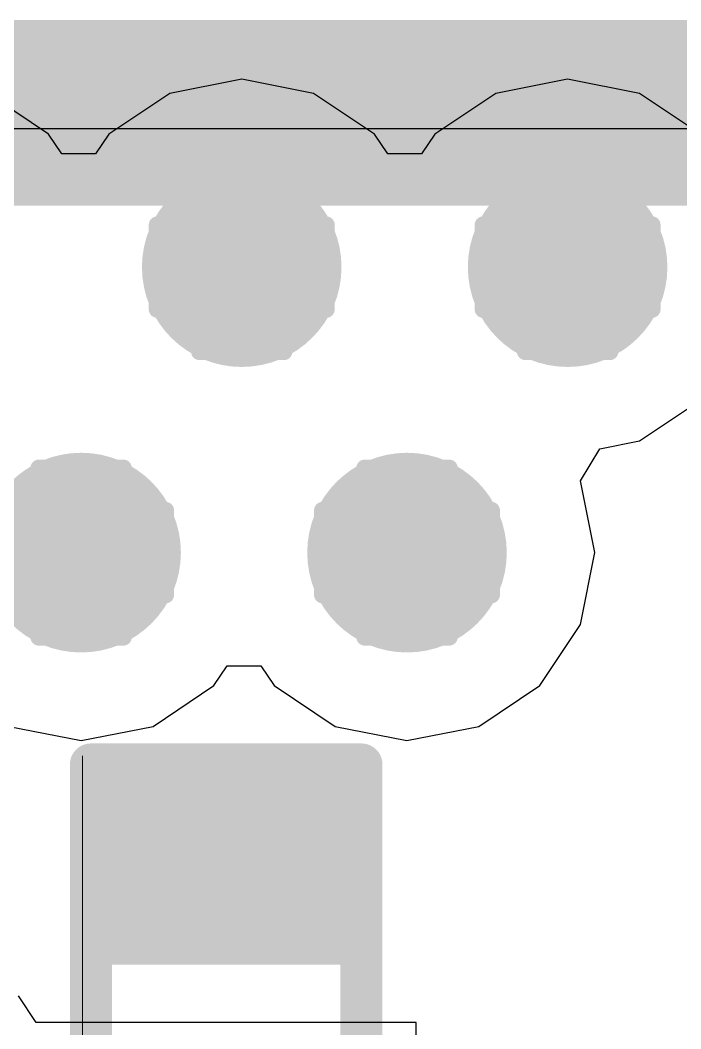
# Model space of a CAD drawing. Header units: inches. Extents: x 0 to 198, y 0 to 199.
# Drawn here: x 0.6856 to 0.7638, y 1.2927 to 1.412 of the extents above; entities that cross this region are included whole.
import ezdxf

# ---------------------------------------------------------------- set-up
doc = ezdxf.new("R2010")
doc.units = ezdxf.units.IN
doc.header["$MEASUREMENT"] = 0
for name, color, linetype in [('Bottom Layer', 5, 'Continuous'), ('Bottom Overlay', 54, 'Continuous'), ('Bottom Paste', 16, 'Continuous'), ('Bottom Solder', 6, 'Continuous'), ('Drill Drawing', 1, 'Continuous'), ('Layer 1', 16, 'Continuous'), ('Layer 2', 76, 'Continuous'), ('Top Layer', 1, 'Continuous'), ('Via Holes', 16, 'Continuous')]:
    doc.layers.add(name, color=color, linetype=linetype)

# ---------------------------------------------------------------- blocks, each defined once
blk = doc.blocks.new('R___0402_B_167')
at = {"layer": 'Bottom Layer'}
for points in [[(-0.0095, 0.0125), (-0.0095, -0.0125), (-0.0275, -0.0125), (-0.0275, 0.0125)], [(0.0275, 0.0125), (0.0275, -0.0125), (0.0095, -0.0125), (0.0095, 0.0125)]]:
    blk.add_hatch(color=5, dxfattribs=at).paths.add_polyline_path(points)
at = {"layer": 'Bottom Paste'}
for points in [[(-0.0095, 0.0125), (-0.0095, -0.0125), (-0.0275, -0.0125), (-0.0275, 0.0125)], [(0.0275, 0.0125), (0.0275, -0.0125), (0.0095, -0.0125), (0.0095, 0.0125)]]:
    blk.add_hatch(color=16, dxfattribs=at).paths.add_polyline_path(points)
at = {"layer": 'Bottom Solder'}
for points in [[(-0.00734, 0.01467), (-0.00734, -0.01467), (-0.02967, -0.01467), (-0.02967, 0.01467)], [(0.02966, 0.01467), (0.02966, -0.01467), (0.00733, -0.01467), (0.00733, 0.01467)]]:
    blk.add_hatch(color=6, dxfattribs=at).paths.add_polyline_path(points)
at = {"layer": 'Bottom Overlay'}
for points in [[(-0.031, 0.016, 0.005, 0.005, 0), (0.031, 0.016, 0.005, 0.005, 0)], [(-0.031, 0.016, 0.005, 0.005, 0), (-0.031, -0.016, 0.005, 0.005, 0)], [(0.031, 0.016, 0.005, 0.005, 0), (0.031, -0.016, 0.005, 0.005, 0)], [(-0.032, 0.017, 0.000127, 0.000127, 0), (0.032, 0.017, 0.000127, 0.000127, 0)], [(-0.031, -0.016, 0.005, 0.005, 0), (0.031, -0.016, 0.005, 0.005, 0)]]:
    blk.add_lwpolyline(points, format="xyseb", dxfattribs=at)
for points in [[(-0.03225, 0.016, 0.0025, 0.0025, 1), (-0.02975, 0.016, 0.0025, 0.0025, 1)], [(-0.03225, 0.016, 0.0025, 0.0025, 1), (-0.02975, 0.016, 0.0025, 0.0025, 1)], [(0.02975, 0.016, 0.0025, 0.0025, 1), (0.03225, 0.016, 0.0025, 0.0025, 1)], [(0.02975, 0.016, 0.0025, 0.0025, 1), (0.03225, 0.016, 0.0025, 0.0025, 1)], [(-0.03203, 0.017, 0.0000635, 0.0000635, 1), (-0.03197, 0.017, 0.0000635, 0.0000635, 1)], [(0.03197, 0.017, 0.0000635, 0.0000635, 1), (0.03203, 0.017, 0.0000635, 0.0000635, 1)], [(-0.03225, -0.016, 0.0025, 0.0025, 1), (-0.02975, -0.016, 0.0025, 0.0025, 1)], [(-0.03225, -0.016, 0.0025, 0.0025, 1), (-0.02975, -0.016, 0.0025, 0.0025, 1)], [(0.02975, -0.016, 0.0025, 0.0025, 1), (0.03225, -0.016, 0.0025, 0.0025, 1)], [(0.02975, -0.016, 0.0025, 0.0025, 1), (0.03225, -0.016, 0.0025, 0.0025, 1)]]:
    blk.add_lwpolyline(points, format="xyseb", close=True, dxfattribs=at)

msp = doc.modelspace()

# ---------------------------------------------------------------- hatches: boundary and pattern name
at = {"layer": 'Bottom Layer'}
msp.add_hatch(color=5, dxfattribs=at).paths.add_polyline_path([(0.63847, 1.39011), (0.78257, 1.39011), (0.78257, 1.41205), (0.63847, 1.41205)])
h = msp.add_hatch(color=5, dxfattribs=at)
edge = h.paths.add_edge_path()
edge.add_arc((0.71184, 1.38284), 0.01181, 0, 360)
h = msp.add_hatch(color=5, dxfattribs=at)
edge = h.paths.add_edge_path()
edge.add_arc((0.75041, 1.38284), 0.01181, 0, 360)
h = msp.add_hatch(color=5, dxfattribs=at)
edge = h.paths.add_edge_path()
edge.add_arc((0.69283, 1.34907), 0.01181, 0, 360)
h = msp.add_hatch(color=5, dxfattribs=at)
edge = h.paths.add_edge_path()
edge.add_arc((0.7314, 1.34907), 0.01181, 0, 360)
at = {"layer": 'Layer 1'}
h = msp.add_hatch(color=16, dxfattribs=at)
edge = h.paths.add_edge_path()
edge.add_arc((0.71184, 1.38284), 0.01181, 0, 360)
h = msp.add_hatch(color=16, dxfattribs=at)
edge = h.paths.add_edge_path()
edge.add_arc((0.75041, 1.38284), 0.01181, 0, 360)
h = msp.add_hatch(color=16, dxfattribs=at)
edge = h.paths.add_edge_path()
edge.add_arc((0.69283, 1.34907), 0.01181, 0, 360)
h = msp.add_hatch(color=16, dxfattribs=at)
edge = h.paths.add_edge_path()
edge.add_arc((0.7314, 1.34907), 0.01181, 0, 360)
at = {"layer": 'Layer 2'}
h = msp.add_hatch(color=76, dxfattribs=at)
edge = h.paths.add_edge_path()
edge.add_arc((0.71184, 1.38284), 0.01181, 0, 360)
h = msp.add_hatch(color=76, dxfattribs=at)
edge = h.paths.add_edge_path()
edge.add_arc((0.75041, 1.38284), 0.01181, 0, 360)
h = msp.add_hatch(color=76, dxfattribs=at)
edge = h.paths.add_edge_path()
edge.add_arc((0.69283, 1.34907), 0.01181, 0, 360)
h = msp.add_hatch(color=76, dxfattribs=at)
edge = h.paths.add_edge_path()
edge.add_arc((0.7314, 1.34907), 0.01181, 0, 360)
at = {"layer": 'Top Layer'}
h = msp.add_hatch(color=1, dxfattribs=at)
edge = h.paths.add_edge_path()
edge.add_arc((0.71184, 1.38284), 0.01181, 0, 360)
h = msp.add_hatch(color=1, dxfattribs=at)
edge = h.paths.add_edge_path()
edge.add_arc((0.75041, 1.38284), 0.01181, 0, 360)
h = msp.add_hatch(color=1, dxfattribs=at)
edge = h.paths.add_edge_path()
edge.add_arc((0.69283, 1.34907), 0.01181, 0, 360)
h = msp.add_hatch(color=1, dxfattribs=at)
edge = h.paths.add_edge_path()
edge.add_arc((0.7314, 1.34907), 0.01181, 0, 360)
at = {"layer": 'Via Holes'}
h = msp.add_hatch(color=7, dxfattribs=at)
edge = h.paths.add_edge_path()
edge.add_arc((0.71184, 1.38284), 0.00591, 0, 360)
h = msp.add_hatch(color=7, dxfattribs=at)
edge = h.paths.add_edge_path()
edge.add_arc((0.75041, 1.38284), 0.00591, 0, 360)
h = msp.add_hatch(color=7, dxfattribs=at)
edge = h.paths.add_edge_path()
edge.add_arc((0.69283, 1.34907), 0.00591, 0, 360)
h = msp.add_hatch(color=7, dxfattribs=at)
edge = h.paths.add_edge_path()
edge.add_arc((0.7314, 1.34907), 0.00591, 0, 360)

# ---------------------------------------------------------------- linework, layer by layer
at = {"layer": 'Bottom Layer'}
for p, q in [((0.63847, 1.39922), (0.78257, 1.39922)), ((0.6875, 1.2935), (0.68541, 1.29663)), ((0.68941, 1.2935), (0.6875, 1.2935)), ((0.7325, 1.2935), (0.68941, 1.2935)), ((0.7325, 1.2555), (0.7325, 1.2935))]:
    msp.add_line(p, q, dxfattribs=at)
at = {"layer": 'Drill Drawing'}
for points in [[(0.70684, 1.38784, 0.002, 0.002, 0), (0.70684, 1.39284, 0.002, 0.002, 0)], [(0.70684, 1.39284, 0.002, 0.002, 0), (0.71684, 1.39284, 0.002, 0.002, 0)], [(0.71684, 1.38784, 0.002, 0.002, 0), (0.71684, 1.39284, 0.002, 0.002, 0)], [(0.74541, 1.38784, 0.002, 0.002, 0), (0.74541, 1.39284, 0.002, 0.002, 0)], [(0.74541, 1.39284, 0.002, 0.002, 0), (0.75541, 1.39284, 0.002, 0.002, 0)], [(0.75541, 1.38784, 0.002, 0.002, 0), (0.75541, 1.39284, 0.002, 0.002, 0)], [(0.70184, 1.37784, 0.002, 0.002, 0), (0.70184, 1.38784, 0.002, 0.002, 0)], [(0.70184, 1.38784, 0.002, 0.002, 0), (0.70684, 1.38784, 0.002, 0.002, 0)], [(0.70884, 1.38584, 0.002, 0.002, 0), (0.70884, 1.38884, 0.002, 0.002, 0)], [(0.70884, 1.38884, 0.002, 0.002, 0), (0.71484, 1.38884, 0.002, 0.002, 0)], [(0.71484, 1.38584, 0.002, 0.002, 0), (0.71484, 1.38884, 0.002, 0.002, 0)], [(0.71684, 1.38784, 0.002, 0.002, 0), (0.72184, 1.38784, 0.002, 0.002, 0)], [(0.72184, 1.37784, 0.002, 0.002, 0), (0.72184, 1.38784, 0.002, 0.002, 0)], [(0.74041, 1.37784, 0.002, 0.002, 0), (0.74041, 1.38784, 0.002, 0.002, 0)], [(0.74041, 1.38784, 0.002, 0.002, 0), (0.74541, 1.38784, 0.002, 0.002, 0)], [(0.74741, 1.38584, 0.002, 0.002, 0), (0.74741, 1.38884, 0.002, 0.002, 0)], [(0.74741, 1.38884, 0.002, 0.002, 0), (0.75341, 1.38884, 0.002, 0.002, 0)], [(0.75341, 1.38584, 0.002, 0.002, 0), (0.75341, 1.38884, 0.002, 0.002, 0)], [(0.75541, 1.38784, 0.002, 0.002, 0), (0.76041, 1.38784, 0.002, 0.002, 0)], [(0.76041, 1.37784, 0.002, 0.002, 0), (0.76041, 1.38784, 0.002, 0.002, 0)], [(0.70584, 1.37984, 0.002, 0.002, 0), (0.70584, 1.38584, 0.002, 0.002, 0)], [(0.70584, 1.38584, 0.002, 0.002, 0), (0.70884, 1.38584, 0.002, 0.002, 0)], [(0.71484, 1.38584, 0.002, 0.002, 0), (0.71784, 1.38584, 0.002, 0.002, 0)], [(0.71784, 1.37984, 0.002, 0.002, 0), (0.71784, 1.38584, 0.002, 0.002, 0)], [(0.74441, 1.37984, 0.002, 0.002, 0), (0.74441, 1.38584, 0.002, 0.002, 0)], [(0.74441, 1.38584, 0.002, 0.002, 0), (0.74741, 1.38584, 0.002, 0.002, 0)], [(0.75341, 1.38584, 0.002, 0.002, 0), (0.75641, 1.38584, 0.002, 0.002, 0)], [(0.75641, 1.37984, 0.002, 0.002, 0), (0.75641, 1.38584, 0.002, 0.002, 0)], [(0.70584, 1.37984, 0.002, 0.002, 0), (0.70884, 1.37984, 0.002, 0.002, 0)], [(0.70884, 1.37684, 0.002, 0.002, 0), (0.70884, 1.37984, 0.002, 0.002, 0)], [(0.71484, 1.37984, 0.002, 0.002, 0), (0.71784, 1.37984, 0.002, 0.002, 0)], [(0.71484, 1.37684, 0.002, 0.002, 0), (0.71484, 1.37984, 0.002, 0.002, 0)], [(0.74441, 1.37984, 0.002, 0.002, 0), (0.74741, 1.37984, 0.002, 0.002, 0)], [(0.74741, 1.37684, 0.002, 0.002, 0), (0.74741, 1.37984, 0.002, 0.002, 0)], [(0.75341, 1.37984, 0.002, 0.002, 0), (0.75641, 1.37984, 0.002, 0.002, 0)], [(0.75341, 1.37684, 0.002, 0.002, 0), (0.75341, 1.37984, 0.002, 0.002, 0)], [(0.70184, 1.37784, 0.002, 0.002, 0), (0.70684, 1.37784, 0.002, 0.002, 0)], [(0.70684, 1.37284, 0.002, 0.002, 0), (0.70684, 1.37784, 0.002, 0.002, 0)], [(0.71684, 1.37784, 0.002, 0.002, 0), (0.72184, 1.37784, 0.002, 0.002, 0)], [(0.71684, 1.37284, 0.002, 0.002, 0), (0.71684, 1.37784, 0.002, 0.002, 0)], [(0.74041, 1.37784, 0.002, 0.002, 0), (0.74541, 1.37784, 0.002, 0.002, 0)], [(0.74541, 1.37284, 0.002, 0.002, 0), (0.74541, 1.37784, 0.002, 0.002, 0)], [(0.75541, 1.37784, 0.002, 0.002, 0), (0.76041, 1.37784, 0.002, 0.002, 0)], [(0.75541, 1.37284, 0.002, 0.002, 0), (0.75541, 1.37784, 0.002, 0.002, 0)], [(0.70884, 1.37684, 0.002, 0.002, 0), (0.71484, 1.37684, 0.002, 0.002, 0)], [(0.74741, 1.37684, 0.002, 0.002, 0), (0.75341, 1.37684, 0.002, 0.002, 0)], [(0.70684, 1.37284, 0.002, 0.002, 0), (0.71684, 1.37284, 0.002, 0.002, 0)], [(0.74541, 1.37284, 0.002, 0.002, 0), (0.75541, 1.37284, 0.002, 0.002, 0)], [(0.68783, 1.35407, 0.002, 0.002, 0), (0.68783, 1.35907, 0.002, 0.002, 0)], [(0.68783, 1.35907, 0.002, 0.002, 0), (0.69783, 1.35907, 0.002, 0.002, 0)], [(0.69783, 1.35407, 0.002, 0.002, 0), (0.69783, 1.35907, 0.002, 0.002, 0)], [(0.7264, 1.35407, 0.002, 0.002, 0), (0.7264, 1.35907, 0.002, 0.002, 0)], [(0.7264, 1.35907, 0.002, 0.002, 0), (0.7364, 1.35907, 0.002, 0.002, 0)], [(0.7364, 1.35407, 0.002, 0.002, 0), (0.7364, 1.35907, 0.002, 0.002, 0)], [(0.68983, 1.35207, 0.002, 0.002, 0), (0.68983, 1.35507, 0.002, 0.002, 0)], [(0.68983, 1.35507, 0.002, 0.002, 0), (0.69583, 1.35507, 0.002, 0.002, 0)], [(0.69583, 1.35207, 0.002, 0.002, 0), (0.69583, 1.35507, 0.002, 0.002, 0)], [(0.7284, 1.35207, 0.002, 0.002, 0), (0.7284, 1.35507, 0.002, 0.002, 0)], [(0.7284, 1.35507, 0.002, 0.002, 0), (0.7344, 1.35507, 0.002, 0.002, 0)], [(0.7344, 1.35207, 0.002, 0.002, 0), (0.7344, 1.35507, 0.002, 0.002, 0)], [(0.68283, 1.35407, 0.002, 0.002, 0), (0.68783, 1.35407, 0.002, 0.002, 0)], [(0.69783, 1.35407, 0.002, 0.002, 0), (0.70283, 1.35407, 0.002, 0.002, 0)], [(0.70283, 1.34407, 0.002, 0.002, 0), (0.70283, 1.35407, 0.002, 0.002, 0)], [(0.7214, 1.34407, 0.002, 0.002, 0), (0.7214, 1.35407, 0.002, 0.002, 0)], [(0.7214, 1.35407, 0.002, 0.002, 0), (0.7264, 1.35407, 0.002, 0.002, 0)], [(0.7364, 1.35407, 0.002, 0.002, 0), (0.7414, 1.35407, 0.002, 0.002, 0)], [(0.7414, 1.34407, 0.002, 0.002, 0), (0.7414, 1.35407, 0.002, 0.002, 0)], [(0.68683, 1.34607, 0.002, 0.002, 0), (0.68683, 1.35207, 0.002, 0.002, 0)], [(0.68683, 1.35207, 0.002, 0.002, 0), (0.68983, 1.35207, 0.002, 0.002, 0)], [(0.69583, 1.35207, 0.002, 0.002, 0), (0.69883, 1.35207, 0.002, 0.002, 0)], [(0.69883, 1.34607, 0.002, 0.002, 0), (0.69883, 1.35207, 0.002, 0.002, 0)], [(0.7254, 1.34607, 0.002, 0.002, 0), (0.7254, 1.35207, 0.002, 0.002, 0)], [(0.7254, 1.35207, 0.002, 0.002, 0), (0.7284, 1.35207, 0.002, 0.002, 0)], [(0.7344, 1.35207, 0.002, 0.002, 0), (0.7374, 1.35207, 0.002, 0.002, 0)], [(0.7374, 1.34607, 0.002, 0.002, 0), (0.7374, 1.35207, 0.002, 0.002, 0)], [(0.68683, 1.34607, 0.002, 0.002, 0), (0.68983, 1.34607, 0.002, 0.002, 0)], [(0.68983, 1.34307, 0.002, 0.002, 0), (0.68983, 1.34607, 0.002, 0.002, 0)], [(0.69583, 1.34607, 0.002, 0.002, 0), (0.69883, 1.34607, 0.002, 0.002, 0)], [(0.69583, 1.34307, 0.002, 0.002, 0), (0.69583, 1.34607, 0.002, 0.002, 0)], [(0.7254, 1.34607, 0.002, 0.002, 0), (0.7284, 1.34607, 0.002, 0.002, 0)], [(0.7284, 1.34307, 0.002, 0.002, 0), (0.7284, 1.34607, 0.002, 0.002, 0)], [(0.7344, 1.34607, 0.002, 0.002, 0), (0.7374, 1.34607, 0.002, 0.002, 0)], [(0.7344, 1.34307, 0.002, 0.002, 0), (0.7344, 1.34607, 0.002, 0.002, 0)], [(0.68283, 1.34407, 0.002, 0.002, 0), (0.68783, 1.34407, 0.002, 0.002, 0)], [(0.68783, 1.33907, 0.002, 0.002, 0), (0.68783, 1.34407, 0.002, 0.002, 0)], [(0.69783, 1.34407, 0.002, 0.002, 0), (0.70283, 1.34407, 0.002, 0.002, 0)], [(0.69783, 1.33907, 0.002, 0.002, 0), (0.69783, 1.34407, 0.002, 0.002, 0)], [(0.7214, 1.34407, 0.002, 0.002, 0), (0.7264, 1.34407, 0.002, 0.002, 0)], [(0.7264, 1.33907, 0.002, 0.002, 0), (0.7264, 1.34407, 0.002, 0.002, 0)], [(0.7364, 1.34407, 0.002, 0.002, 0), (0.7414, 1.34407, 0.002, 0.002, 0)], [(0.7364, 1.33907, 0.002, 0.002, 0), (0.7364, 1.34407, 0.002, 0.002, 0)], [(0.68983, 1.34307, 0.002, 0.002, 0), (0.69583, 1.34307, 0.002, 0.002, 0)], [(0.7284, 1.34307, 0.002, 0.002, 0), (0.7344, 1.34307, 0.002, 0.002, 0)], [(0.68783, 1.33907, 0.002, 0.002, 0), (0.69783, 1.33907, 0.002, 0.002, 0)], [(0.7264, 1.33907, 0.002, 0.002, 0), (0.7364, 1.33907, 0.002, 0.002, 0)]]:
    msp.add_lwpolyline(points, format="xyseb", dxfattribs=at)
for points in [[(0.70634, 1.39284, 0.001, 0.001, 1), (0.70734, 1.39284, 0.001, 0.001, 1)], [(0.70634, 1.39284, 0.001, 0.001, 1), (0.70734, 1.39284, 0.001, 0.001, 1)], [(0.71634, 1.39284, 0.001, 0.001, 1), (0.71734, 1.39284, 0.001, 0.001, 1)], [(0.71634, 1.39284, 0.001, 0.001, 1), (0.71734, 1.39284, 0.001, 0.001, 1)], [(0.74491, 1.39284, 0.001, 0.001, 1), (0.74591, 1.39284, 0.001, 0.001, 1)], [(0.74491, 1.39284, 0.001, 0.001, 1), (0.74591, 1.39284, 0.001, 0.001, 1)], [(0.75491, 1.39284, 0.001, 0.001, 1), (0.75591, 1.39284, 0.001, 0.001, 1)], [(0.75491, 1.39284, 0.001, 0.001, 1), (0.75591, 1.39284, 0.001, 0.001, 1)], [(0.70134, 1.38784, 0.001, 0.001, 1), (0.70234, 1.38784, 0.001, 0.001, 1)], [(0.70134, 1.38784, 0.001, 0.001, 1), (0.70234, 1.38784, 0.001, 0.001, 1)], [(0.70634, 1.38784, 0.001, 0.001, 1), (0.70734, 1.38784, 0.001, 0.001, 1)], [(0.70634, 1.38784, 0.001, 0.001, 1), (0.70734, 1.38784, 0.001, 0.001, 1)], [(0.70834, 1.38884, 0.001, 0.001, 1), (0.70934, 1.38884, 0.001, 0.001, 1)], [(0.70834, 1.38884, 0.001, 0.001, 1), (0.70934, 1.38884, 0.001, 0.001, 1)], [(0.71434, 1.38884, 0.001, 0.001, 1), (0.71534, 1.38884, 0.001, 0.001, 1)], [(0.71434, 1.38884, 0.001, 0.001, 1), (0.71534, 1.38884, 0.001, 0.001, 1)], [(0.71634, 1.38784, 0.001, 0.001, 1), (0.71734, 1.38784, 0.001, 0.001, 1)], [(0.71634, 1.38784, 0.001, 0.001, 1), (0.71734, 1.38784, 0.001, 0.001, 1)], [(0.72134, 1.38784, 0.001, 0.001, 1), (0.72234, 1.38784, 0.001, 0.001, 1)], [(0.72134, 1.38784, 0.001, 0.001, 1), (0.72234, 1.38784, 0.001, 0.001, 1)], [(0.73991, 1.38784, 0.001, 0.001, 1), (0.74091, 1.38784, 0.001, 0.001, 1)], [(0.73991, 1.38784, 0.001, 0.001, 1), (0.74091, 1.38784, 0.001, 0.001, 1)], [(0.74491, 1.38784, 0.001, 0.001, 1), (0.74591, 1.38784, 0.001, 0.001, 1)], [(0.74491, 1.38784, 0.001, 0.001, 1), (0.74591, 1.38784, 0.001, 0.001, 1)], [(0.74691, 1.38884, 0.001, 0.001, 1), (0.74791, 1.38884, 0.001, 0.001, 1)], [(0.74691, 1.38884, 0.001, 0.001, 1), (0.74791, 1.38884, 0.001, 0.001, 1)], [(0.75291, 1.38884, 0.001, 0.001, 1), (0.75391, 1.38884, 0.001, 0.001, 1)], [(0.75291, 1.38884, 0.001, 0.001, 1), (0.75391, 1.38884, 0.001, 0.001, 1)], [(0.75491, 1.38784, 0.001, 0.001, 1), (0.75591, 1.38784, 0.001, 0.001, 1)], [(0.75491, 1.38784, 0.001, 0.001, 1), (0.75591, 1.38784, 0.001, 0.001, 1)], [(0.75991, 1.38784, 0.001, 0.001, 1), (0.76091, 1.38784, 0.001, 0.001, 1)], [(0.75991, 1.38784, 0.001, 0.001, 1), (0.76091, 1.38784, 0.001, 0.001, 1)], [(0.70534, 1.38584, 0.001, 0.001, 1), (0.70634, 1.38584, 0.001, 0.001, 1)], [(0.70534, 1.38584, 0.001, 0.001, 1), (0.70634, 1.38584, 0.001, 0.001, 1)], [(0.70834, 1.38584, 0.001, 0.001, 1), (0.70934, 1.38584, 0.001, 0.001, 1)], [(0.70834, 1.38584, 0.001, 0.001, 1), (0.70934, 1.38584, 0.001, 0.001, 1)], [(0.71434, 1.38584, 0.001, 0.001, 1), (0.71534, 1.38584, 0.001, 0.001, 1)], [(0.71434, 1.38584, 0.001, 0.001, 1), (0.71534, 1.38584, 0.001, 0.001, 1)], [(0.71734, 1.38584, 0.001, 0.001, 1), (0.71834, 1.38584, 0.001, 0.001, 1)], [(0.71734, 1.38584, 0.001, 0.001, 1), (0.71834, 1.38584, 0.001, 0.001, 1)], [(0.74391, 1.38584, 0.001, 0.001, 1), (0.74491, 1.38584, 0.001, 0.001, 1)], [(0.74391, 1.38584, 0.001, 0.001, 1), (0.74491, 1.38584, 0.001, 0.001, 1)], [(0.74691, 1.38584, 0.001, 0.001, 1), (0.74791, 1.38584, 0.001, 0.001, 1)], [(0.74691, 1.38584, 0.001, 0.001, 1), (0.74791, 1.38584, 0.001, 0.001, 1)], [(0.75291, 1.38584, 0.001, 0.001, 1), (0.75391, 1.38584, 0.001, 0.001, 1)], [(0.75291, 1.38584, 0.001, 0.001, 1), (0.75391, 1.38584, 0.001, 0.001, 1)], [(0.75591, 1.38584, 0.001, 0.001, 1), (0.75691, 1.38584, 0.001, 0.001, 1)], [(0.75591, 1.38584, 0.001, 0.001, 1), (0.75691, 1.38584, 0.001, 0.001, 1)], [(0.70534, 1.37984, 0.001, 0.001, 1), (0.70634, 1.37984, 0.001, 0.001, 1)], [(0.70534, 1.37984, 0.001, 0.001, 1), (0.70634, 1.37984, 0.001, 0.001, 1)], [(0.70834, 1.37984, 0.001, 0.001, 1), (0.70934, 1.37984, 0.001, 0.001, 1)], [(0.70834, 1.37984, 0.001, 0.001, 1), (0.70934, 1.37984, 0.001, 0.001, 1)], [(0.71434, 1.37984, 0.001, 0.001, 1), (0.71534, 1.37984, 0.001, 0.001, 1)], [(0.71434, 1.37984, 0.001, 0.001, 1), (0.71534, 1.37984, 0.001, 0.001, 1)], [(0.71734, 1.37984, 0.001, 0.001, 1), (0.71834, 1.37984, 0.001, 0.001, 1)], [(0.71734, 1.37984, 0.001, 0.001, 1), (0.71834, 1.37984, 0.001, 0.001, 1)], [(0.74391, 1.37984, 0.001, 0.001, 1), (0.74491, 1.37984, 0.001, 0.001, 1)], [(0.74391, 1.37984, 0.001, 0.001, 1), (0.74491, 1.37984, 0.001, 0.001, 1)], [(0.74691, 1.37984, 0.001, 0.001, 1), (0.74791, 1.37984, 0.001, 0.001, 1)], [(0.74691, 1.37984, 0.001, 0.001, 1), (0.74791, 1.37984, 0.001, 0.001, 1)], [(0.75291, 1.37984, 0.001, 0.001, 1), (0.75391, 1.37984, 0.001, 0.001, 1)], [(0.75291, 1.37984, 0.001, 0.001, 1), (0.75391, 1.37984, 0.001, 0.001, 1)], [(0.75591, 1.37984, 0.001, 0.001, 1), (0.75691, 1.37984, 0.001, 0.001, 1)], [(0.75591, 1.37984, 0.001, 0.001, 1), (0.75691, 1.37984, 0.001, 0.001, 1)], [(0.70134, 1.37784, 0.001, 0.001, 1), (0.70234, 1.37784, 0.001, 0.001, 1)], [(0.70134, 1.37784, 0.001, 0.001, 1), (0.70234, 1.37784, 0.001, 0.001, 1)], [(0.70634, 1.37784, 0.001, 0.001, 1), (0.70734, 1.37784, 0.001, 0.001, 1)], [(0.70634, 1.37784, 0.001, 0.001, 1), (0.70734, 1.37784, 0.001, 0.001, 1)], [(0.71634, 1.37784, 0.001, 0.001, 1), (0.71734, 1.37784, 0.001, 0.001, 1)], [(0.71634, 1.37784, 0.001, 0.001, 1), (0.71734, 1.37784, 0.001, 0.001, 1)], [(0.72134, 1.37784, 0.001, 0.001, 1), (0.72234, 1.37784, 0.001, 0.001, 1)], [(0.72134, 1.37784, 0.001, 0.001, 1), (0.72234, 1.37784, 0.001, 0.001, 1)], [(0.73991, 1.37784, 0.001, 0.001, 1), (0.74091, 1.37784, 0.001, 0.001, 1)], [(0.73991, 1.37784, 0.001, 0.001, 1), (0.74091, 1.37784, 0.001, 0.001, 1)], [(0.74491, 1.37784, 0.001, 0.001, 1), (0.74591, 1.37784, 0.001, 0.001, 1)], [(0.74491, 1.37784, 0.001, 0.001, 1), (0.74591, 1.37784, 0.001, 0.001, 1)], [(0.75491, 1.37784, 0.001, 0.001, 1), (0.75591, 1.37784, 0.001, 0.001, 1)], [(0.75491, 1.37784, 0.001, 0.001, 1), (0.75591, 1.37784, 0.001, 0.001, 1)], [(0.75991, 1.37784, 0.001, 0.001, 1), (0.76091, 1.37784, 0.001, 0.001, 1)], [(0.75991, 1.37784, 0.001, 0.001, 1), (0.76091, 1.37784, 0.001, 0.001, 1)], [(0.70834, 1.37684, 0.001, 0.001, 1), (0.70934, 1.37684, 0.001, 0.001, 1)], [(0.70834, 1.37684, 0.001, 0.001, 1), (0.70934, 1.37684, 0.001, 0.001, 1)], [(0.71434, 1.37684, 0.001, 0.001, 1), (0.71534, 1.37684, 0.001, 0.001, 1)], [(0.71434, 1.37684, 0.001, 0.001, 1), (0.71534, 1.37684, 0.001, 0.001, 1)], [(0.74691, 1.37684, 0.001, 0.001, 1), (0.74791, 1.37684, 0.001, 0.001, 1)], [(0.74691, 1.37684, 0.001, 0.001, 1), (0.74791, 1.37684, 0.001, 0.001, 1)], [(0.75291, 1.37684, 0.001, 0.001, 1), (0.75391, 1.37684, 0.001, 0.001, 1)], [(0.75291, 1.37684, 0.001, 0.001, 1), (0.75391, 1.37684, 0.001, 0.001, 1)], [(0.70634, 1.37284, 0.001, 0.001, 1), (0.70734, 1.37284, 0.001, 0.001, 1)], [(0.70634, 1.37284, 0.001, 0.001, 1), (0.70734, 1.37284, 0.001, 0.001, 1)], [(0.71634, 1.37284, 0.001, 0.001, 1), (0.71734, 1.37284, 0.001, 0.001, 1)], [(0.71634, 1.37284, 0.001, 0.001, 1), (0.71734, 1.37284, 0.001, 0.001, 1)], [(0.74491, 1.37284, 0.001, 0.001, 1), (0.74591, 1.37284, 0.001, 0.001, 1)], [(0.74491, 1.37284, 0.001, 0.001, 1), (0.74591, 1.37284, 0.001, 0.001, 1)], [(0.75491, 1.37284, 0.001, 0.001, 1), (0.75591, 1.37284, 0.001, 0.001, 1)], [(0.75491, 1.37284, 0.001, 0.001, 1), (0.75591, 1.37284, 0.001, 0.001, 1)], [(0.68733, 1.35907, 0.001, 0.001, 1), (0.68833, 1.35907, 0.001, 0.001, 1)], [(0.68733, 1.35907, 0.001, 0.001, 1), (0.68833, 1.35907, 0.001, 0.001, 1)], [(0.69733, 1.35907, 0.001, 0.001, 1), (0.69833, 1.35907, 0.001, 0.001, 1)], [(0.69733, 1.35907, 0.001, 0.001, 1), (0.69833, 1.35907, 0.001, 0.001, 1)], [(0.7259, 1.35907, 0.001, 0.001, 1), (0.7269, 1.35907, 0.001, 0.001, 1)], [(0.7259, 1.35907, 0.001, 0.001, 1), (0.7269, 1.35907, 0.001, 0.001, 1)], [(0.7359, 1.35907, 0.001, 0.001, 1), (0.7369, 1.35907, 0.001, 0.001, 1)], [(0.7359, 1.35907, 0.001, 0.001, 1), (0.7369, 1.35907, 0.001, 0.001, 1)], [(0.68933, 1.35507, 0.001, 0.001, 1), (0.69033, 1.35507, 0.001, 0.001, 1)], [(0.68933, 1.35507, 0.001, 0.001, 1), (0.69033, 1.35507, 0.001, 0.001, 1)], [(0.69533, 1.35507, 0.001, 0.001, 1), (0.69633, 1.35507, 0.001, 0.001, 1)], [(0.69533, 1.35507, 0.001, 0.001, 1), (0.69633, 1.35507, 0.001, 0.001, 1)], [(0.7279, 1.35507, 0.001, 0.001, 1), (0.7289, 1.35507, 0.001, 0.001, 1)], [(0.7279, 1.35507, 0.001, 0.001, 1), (0.7289, 1.35507, 0.001, 0.001, 1)], [(0.7339, 1.35507, 0.001, 0.001, 1), (0.7349, 1.35507, 0.001, 0.001, 1)], [(0.7339, 1.35507, 0.001, 0.001, 1), (0.7349, 1.35507, 0.001, 0.001, 1)], [(0.68733, 1.35407, 0.001, 0.001, 1), (0.68833, 1.35407, 0.001, 0.001, 1)], [(0.68733, 1.35407, 0.001, 0.001, 1), (0.68833, 1.35407, 0.001, 0.001, 1)], [(0.69733, 1.35407, 0.001, 0.001, 1), (0.69833, 1.35407, 0.001, 0.001, 1)], [(0.69733, 1.35407, 0.001, 0.001, 1), (0.69833, 1.35407, 0.001, 0.001, 1)], [(0.70233, 1.35407, 0.001, 0.001, 1), (0.70333, 1.35407, 0.001, 0.001, 1)], [(0.70233, 1.35407, 0.001, 0.001, 1), (0.70333, 1.35407, 0.001, 0.001, 1)], [(0.7209, 1.35407, 0.001, 0.001, 1), (0.7219, 1.35407, 0.001, 0.001, 1)], [(0.7209, 1.35407, 0.001, 0.001, 1), (0.7219, 1.35407, 0.001, 0.001, 1)], [(0.7259, 1.35407, 0.001, 0.001, 1), (0.7269, 1.35407, 0.001, 0.001, 1)], [(0.7259, 1.35407, 0.001, 0.001, 1), (0.7269, 1.35407, 0.001, 0.001, 1)], [(0.7359, 1.35407, 0.001, 0.001, 1), (0.7369, 1.35407, 0.001, 0.001, 1)], [(0.7359, 1.35407, 0.001, 0.001, 1), (0.7369, 1.35407, 0.001, 0.001, 1)], [(0.7409, 1.35407, 0.001, 0.001, 1), (0.7419, 1.35407, 0.001, 0.001, 1)], [(0.7409, 1.35407, 0.001, 0.001, 1), (0.7419, 1.35407, 0.001, 0.001, 1)], [(0.68633, 1.35207, 0.001, 0.001, 1), (0.68733, 1.35207, 0.001, 0.001, 1)], [(0.68633, 1.35207, 0.001, 0.001, 1), (0.68733, 1.35207, 0.001, 0.001, 1)], [(0.68933, 1.35207, 0.001, 0.001, 1), (0.69033, 1.35207, 0.001, 0.001, 1)], [(0.68933, 1.35207, 0.001, 0.001, 1), (0.69033, 1.35207, 0.001, 0.001, 1)], [(0.69533, 1.35207, 0.001, 0.001, 1), (0.69633, 1.35207, 0.001, 0.001, 1)], [(0.69533, 1.35207, 0.001, 0.001, 1), (0.69633, 1.35207, 0.001, 0.001, 1)], [(0.69833, 1.35207, 0.001, 0.001, 1), (0.69933, 1.35207, 0.001, 0.001, 1)], [(0.69833, 1.35207, 0.001, 0.001, 1), (0.69933, 1.35207, 0.001, 0.001, 1)], [(0.7249, 1.35207, 0.001, 0.001, 1), (0.7259, 1.35207, 0.001, 0.001, 1)], [(0.7249, 1.35207, 0.001, 0.001, 1), (0.7259, 1.35207, 0.001, 0.001, 1)], [(0.7279, 1.35207, 0.001, 0.001, 1), (0.7289, 1.35207, 0.001, 0.001, 1)], [(0.7279, 1.35207, 0.001, 0.001, 1), (0.7289, 1.35207, 0.001, 0.001, 1)], [(0.7339, 1.35207, 0.001, 0.001, 1), (0.7349, 1.35207, 0.001, 0.001, 1)], [(0.7339, 1.35207, 0.001, 0.001, 1), (0.7349, 1.35207, 0.001, 0.001, 1)], [(0.7369, 1.35207, 0.001, 0.001, 1), (0.7379, 1.35207, 0.001, 0.001, 1)], [(0.7369, 1.35207, 0.001, 0.001, 1), (0.7379, 1.35207, 0.001, 0.001, 1)], [(0.68633, 1.34607, 0.001, 0.001, 1), (0.68733, 1.34607, 0.001, 0.001, 1)], [(0.68633, 1.34607, 0.001, 0.001, 1), (0.68733, 1.34607, 0.001, 0.001, 1)], [(0.68933, 1.34607, 0.001, 0.001, 1), (0.69033, 1.34607, 0.001, 0.001, 1)], [(0.68933, 1.34607, 0.001, 0.001, 1), (0.69033, 1.34607, 0.001, 0.001, 1)], [(0.69533, 1.34607, 0.001, 0.001, 1), (0.69633, 1.34607, 0.001, 0.001, 1)], [(0.69533, 1.34607, 0.001, 0.001, 1), (0.69633, 1.34607, 0.001, 0.001, 1)], [(0.69833, 1.34607, 0.001, 0.001, 1), (0.69933, 1.34607, 0.001, 0.001, 1)], [(0.69833, 1.34607, 0.001, 0.001, 1), (0.69933, 1.34607, 0.001, 0.001, 1)], [(0.7249, 1.34607, 0.001, 0.001, 1), (0.7259, 1.34607, 0.001, 0.001, 1)], [(0.7249, 1.34607, 0.001, 0.001, 1), (0.7259, 1.34607, 0.001, 0.001, 1)], [(0.7279, 1.34607, 0.001, 0.001, 1), (0.7289, 1.34607, 0.001, 0.001, 1)], [(0.7279, 1.34607, 0.001, 0.001, 1), (0.7289, 1.34607, 0.001, 0.001, 1)], [(0.7339, 1.34607, 0.001, 0.001, 1), (0.7349, 1.34607, 0.001, 0.001, 1)], [(0.7339, 1.34607, 0.001, 0.001, 1), (0.7349, 1.34607, 0.001, 0.001, 1)], [(0.7369, 1.34607, 0.001, 0.001, 1), (0.7379, 1.34607, 0.001, 0.001, 1)], [(0.7369, 1.34607, 0.001, 0.001, 1), (0.7379, 1.34607, 0.001, 0.001, 1)], [(0.68733, 1.34407, 0.001, 0.001, 1), (0.68833, 1.34407, 0.001, 0.001, 1)], [(0.68733, 1.34407, 0.001, 0.001, 1), (0.68833, 1.34407, 0.001, 0.001, 1)], [(0.69733, 1.34407, 0.001, 0.001, 1), (0.69833, 1.34407, 0.001, 0.001, 1)], [(0.69733, 1.34407, 0.001, 0.001, 1), (0.69833, 1.34407, 0.001, 0.001, 1)], [(0.70233, 1.34407, 0.001, 0.001, 1), (0.70333, 1.34407, 0.001, 0.001, 1)], [(0.70233, 1.34407, 0.001, 0.001, 1), (0.70333, 1.34407, 0.001, 0.001, 1)], [(0.7209, 1.34407, 0.001, 0.001, 1), (0.7219, 1.34407, 0.001, 0.001, 1)], [(0.7209, 1.34407, 0.001, 0.001, 1), (0.7219, 1.34407, 0.001, 0.001, 1)], [(0.7259, 1.34407, 0.001, 0.001, 1), (0.7269, 1.34407, 0.001, 0.001, 1)], [(0.7259, 1.34407, 0.001, 0.001, 1), (0.7269, 1.34407, 0.001, 0.001, 1)], [(0.7359, 1.34407, 0.001, 0.001, 1), (0.7369, 1.34407, 0.001, 0.001, 1)], [(0.7359, 1.34407, 0.001, 0.001, 1), (0.7369, 1.34407, 0.001, 0.001, 1)], [(0.7409, 1.34407, 0.001, 0.001, 1), (0.7419, 1.34407, 0.001, 0.001, 1)], [(0.7409, 1.34407, 0.001, 0.001, 1), (0.7419, 1.34407, 0.001, 0.001, 1)], [(0.68933, 1.34307, 0.001, 0.001, 1), (0.69033, 1.34307, 0.001, 0.001, 1)], [(0.68933, 1.34307, 0.001, 0.001, 1), (0.69033, 1.34307, 0.001, 0.001, 1)], [(0.69533, 1.34307, 0.001, 0.001, 1), (0.69633, 1.34307, 0.001, 0.001, 1)], [(0.69533, 1.34307, 0.001, 0.001, 1), (0.69633, 1.34307, 0.001, 0.001, 1)], [(0.7279, 1.34307, 0.001, 0.001, 1), (0.7289, 1.34307, 0.001, 0.001, 1)], [(0.7279, 1.34307, 0.001, 0.001, 1), (0.7289, 1.34307, 0.001, 0.001, 1)], [(0.7339, 1.34307, 0.001, 0.001, 1), (0.7349, 1.34307, 0.001, 0.001, 1)], [(0.7339, 1.34307, 0.001, 0.001, 1), (0.7349, 1.34307, 0.001, 0.001, 1)], [(0.68733, 1.33907, 0.001, 0.001, 1), (0.68833, 1.33907, 0.001, 0.001, 1)], [(0.68733, 1.33907, 0.001, 0.001, 1), (0.68833, 1.33907, 0.001, 0.001, 1)], [(0.69733, 1.33907, 0.001, 0.001, 1), (0.69833, 1.33907, 0.001, 0.001, 1)], [(0.69733, 1.33907, 0.001, 0.001, 1), (0.69833, 1.33907, 0.001, 0.001, 1)], [(0.7259, 1.33907, 0.001, 0.001, 1), (0.7269, 1.33907, 0.001, 0.001, 1)], [(0.7259, 1.33907, 0.001, 0.001, 1), (0.7269, 1.33907, 0.001, 0.001, 1)], [(0.7359, 1.33907, 0.001, 0.001, 1), (0.7369, 1.33907, 0.001, 0.001, 1)], [(0.7359, 1.33907, 0.001, 0.001, 1), (0.7369, 1.33907, 0.001, 0.001, 1)]]:
    msp.add_lwpolyline(points, format="xyseb", close=True, dxfattribs=at)
at = {"layer": 'Layer 1'}
for p, q in [((0.71184, 1.40508), (0.70333, 1.40338)), ((0.72035, 1.40338), (0.71184, 1.40508)), ((0.75041, 1.40508), (0.7419, 1.40338)), ((0.75892, 1.40338), (0.75041, 1.40508)), ((0.68899, 1.39856), (0.68177, 1.40338)), ((0.70333, 1.40338), (0.69611, 1.39856)), ((0.72756, 1.39856), (0.72035, 1.40338)), ((0.7419, 1.40338), (0.73468, 1.39856)), ((0.76613, 1.39856), (0.75892, 1.40338)), ((0.69055, 1.39623), (0.68899, 1.39856)), ((0.69611, 1.39856), (0.69455, 1.39623)), ((0.72912, 1.39623), (0.72756, 1.39856)), ((0.73468, 1.39856), (0.73312, 1.39623)), ((0.69455, 1.39623), (0.69055, 1.39623)), ((0.73312, 1.39623), (0.72912, 1.39623)), ((0.75892, 1.36229), (0.76613, 1.36711)), ((0.75194, 1.35758), (0.75423, 1.36136)), ((0.75423, 1.36136), (0.75892, 1.36229)), ((0.75364, 1.34907), (0.75194, 1.35758)), ((0.75194, 1.34056), (0.75364, 1.34907)), ((0.74712, 1.33334), (0.75194, 1.34056)), ((0.70855, 1.33334), (0.71011, 1.33568)), ((0.71011, 1.33568), (0.71411, 1.33568)), ((0.71411, 1.33568), (0.71567, 1.33334)), ((0.70134, 1.32852), (0.70855, 1.33334)), ((0.71567, 1.33334), (0.72289, 1.32852)), ((0.73991, 1.32852), (0.74712, 1.33334)), ((0.68432, 1.32852), (0.69283, 1.32683)), ((0.69283, 1.32683), (0.70134, 1.32852)), ((0.72289, 1.32852), (0.7314, 1.32683)), ((0.7314, 1.32683), (0.73991, 1.32852))]:
    msp.add_line(p, q, dxfattribs=at)
at = {"layer": 'Top Layer'}
for p, q in [((0.75892, 1.36229), (0.76613, 1.36711)), ((0.75194, 1.35758), (0.75423, 1.36136)), ((0.75423, 1.36136), (0.75892, 1.36229)), ((0.75364, 1.34907), (0.75194, 1.35758)), ((0.75194, 1.34056), (0.75364, 1.34907)), ((0.74712, 1.33334), (0.75194, 1.34056)), ((0.70855, 1.33334), (0.71011, 1.33568)), ((0.71011, 1.33568), (0.71411, 1.33568)), ((0.71411, 1.33568), (0.71567, 1.33334)), ((0.70134, 1.32852), (0.70855, 1.33334)), ((0.71567, 1.33334), (0.72289, 1.32852)), ((0.73991, 1.32852), (0.74712, 1.33334)), ((0.68432, 1.32852), (0.69283, 1.32683)), ((0.69283, 1.32683), (0.70134, 1.32852)), ((0.72289, 1.32852), (0.7314, 1.32683)), ((0.7314, 1.32683), (0.73991, 1.32852))]:
    msp.add_line(p, q, dxfattribs=at)

# ---------------------------------------------------------------- block references
at = {"rotation": 90}
msp.add_blockref('R___0402_B_167', (0.71, 1.293), dxfattribs=at)

doc.saveas('drawing.dxf')
